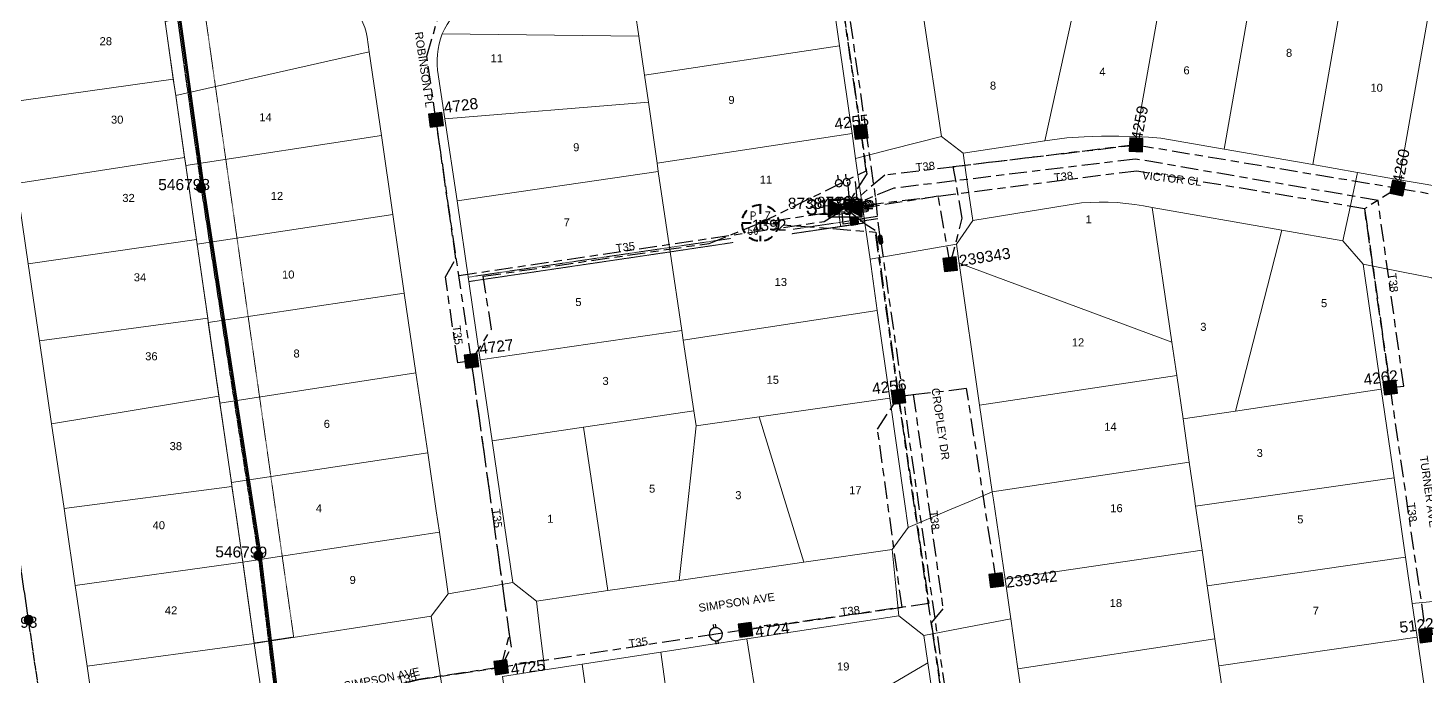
# Model space of a CAD drawing. Header units: metres. Extents: x 311460 to 313373, y 6261260 to 6263889.
# Drawn here: x 312543.7 to 312857.9, y 6262129.1 to 6262274.9 of the extents above; entities that cross this region are included whole.
import ezdxf
from ezdxf.enums import TextEntityAlignment as Align

# ---------------------------------------------------------------- set-up
doc = ezdxf.new("R2010")
doc.units = ezdxf.units.M
for name, pattern in [('Cable Exist OH', [1, 1, 0]), ('Cable Exist UG', [8.2, 4, -1.2, 1.8, -1.2]), ('Dash', [5, 3, -2]), ('HIDDEN', [0.375, 0.25, -0.125]), ('HIDDEN2', [0.1875, 0.125, -0.0625])]:
    doc.linetypes.add(name, pattern=pattern)
doc.layers.get('0').update_dxf_attribs({"color": 6})
for name, color, linetype, lineweight in [('Cadastre Land Parcels_SP_EXT', 9, 'Continuous', 5), ('Cadastre Other Property_SP_EXT', 9, 'HIDDEN', 5), ('Cadastre Roads_SP_EXT', 9, 'Continuous', 5)]:
    doc.layers.add(name, color=color, linetype=linetype, lineweight=lineweight)
for name, color, linetype in [('Equip_HV_EXT', 7, 'Continuous'), ('Equip_LV_EXT', 7, 'Continuous'), ('Equip_SL_EXT', 7, 'Continuous'), ('Mains_HV_EXT', 7, 'Continuous'), ('Mains_LV_EXT', 7, 'Continuous'), ('Mains_SL_EXT', 7, 'Continuous'), ('Mains_TR_EXT', 7, 'Continuous'), ('Sub_SP_EXT', 7, 'Continuous'), ('SupportsOH_SP_TR_HV_LV_SL_EXT', 7, 'Continuous'), ('SupportsUG_SP_LV_SL_EXT', 7, 'Continuous')]:
    doc.layers.add(name, color=color, linetype=linetype)
doc.layers.get('0').freeze()
doc.styles.add('COLUMN_LABEL', font='arial.ttf')
doc.styles.add('IESYMBOL1', font='isocp.shx')
doc.styles.add('POLE_LABEL', font='arial.ttf')
doc.styles.add('SLCP_LABEL', font='arial.ttf', dxfattribs={"height": 3.5})
doc.styles.get("Standard").update_dxf_attribs({"font": 'arial.ttf'})
doc.styles.add('SWITCH_LABEL', font='arial.ttf', dxfattribs={"height": 2.5})
doc.linetypes.add('Cable E OH', pattern='A,9.4,["E",Standard,S=1.7,R=0,X=0,Y=-1],0', length=9.4)
doc.linetypes.add('Cable P UG', pattern='A,6,-0.5,["P",Standard,S=1.7,R=0,X=0.5,Y=-1],-2.9', length=9.4)

# ---------------------------------------------------------------- blocks, each defined once
blk = doc.blocks.new('SUB_PADMOUNT_EXT')
for points in [[(0, 0), (-3.84, 1.92), (-3.84, -1.92)], [(0, 0), (3.84, 1.92), (3.84, -1.92)]]:
    blk.add_hatch(color=256).paths.add_polyline_path(points)
for p, q in [((3.84, 1.92), (-3.84, -1.92)), ((-3.84, 1.92), (3.84, -1.92))]:
    blk.add_line(p, q)
blk.add_lwpolyline([(-3.84, -1.92), (3.84, -1.92), (3.84, 1.92), (-3.84, 1.92)], close=True)
for tag, height, flags, p in [('ASSET_NUM', 3.5, 8, (2, 2)), ('STREET_CODE', 0.2, 9, (1.5, 0)), ('CONSTRUCTED_VOLTAGE', 0.2, 9, (1.5, -0.2)), ('OPERATING_VOLTAGE', 0.2, 9, (1.5, -0.6)), ('ORIENTATION', 0.2, 9, (1.5, -0.8)), ('OWNED_BY', 0.2, 9, (1.5, -1)), ('OPERATED_BY', 0.2, 9, (1.5, -1.2)), ('SECONDARY_VOLTAGE', 0.2, 9, (1.5, -1.6)), ('STATE', 0.2, 9, (1.5, -1.8)), ('SUBSTATION_TYPE', 0.2, 9, (1.5, -2.2)), ('STREETNAME', 0.2, 9, (1.5, -3)), ('SUBURB', 0.2, 9, (1.5, -3.2)), ('NO_PHASES', 0.2, 9, (1.5, -0.4)), ('MAINTAINED_BY', 0.2, 9, (1.5, -1.4)), ('PARENT', 0.2, 9, (1.5, -2)), ('USAGE', 0.2, 9, (1.5, -2.4)), ('LEGEND', 0.2, 9, (1.5, -2.6)), ('LOCATION', 0.2, 9, (1.5, -2.8)), ('Z', 0.2, 1, (1.5, -3.6)), ('NOTES', 0.2, 9, (1.5, -3.4))]:
    blk.add_attdef(tag, text='', height=height, dxfattribs=dict(flags=flags)).set_placement(p, align=Align.MIDDLE_LEFT)
blk = doc.blocks.new('COLUMN_EXT')
blk.add_hatch(color=256).paths.add_polyline_path([(-1.49, 1.48), (-1.49, -1.49), (1.48, -1.49), (1.48, 1.48)])
blk.add_lwpolyline([(-1.49, -1.49), (1.48, -1.49), (1.48, 1.48), (-1.49, 1.48)], close=True)
for tag, height, style, flags, p in [('ASSET_NUM', 2.5, 'COLUMN_LABEL', 8, (2, 2)), ('STRUCTURE_PLANT_NUMBER', 0.2, 'POLE_LABEL', 9, (1.81, 0.03)), ('STREET_CODE', 0.2, 'COLUMN_LABEL', 9, (1.81, -0.2))]:
    blk.add_attdef(tag, text='', height=height, dxfattribs=dict(style=style, flags=flags)).set_placement(p, align=Align.MIDDLE_LEFT)
at = {"flags": 1}
blk.add_attdef('Z', (1.81, -2.35), '', height=0.2, dxfattribs=at)
at = {"flags": 9}
for tag, p in [('COLUMN_TYPE', (1.81, -0.4)), ('OWNED_BY', (1.81, -0.6)), ('STATE', (1.81, -0.8)), ('USAGE', (1.81, -1)), ('STREETNAME', (1.81, -1.6)), ('SUBURB', (1.81, -1.8)), ('LEGEND', (1.81, -1.2)), ('LOCATION', (1.81, -1.4)), ('NOTES', (1.81, -2))]:
    blk.add_attdef(tag, text='', height=0.2, dxfattribs=at).set_placement(p, align=Align.MIDDLE_LEFT)
blk = doc.blocks.new('POLE_EXT')
blk.add_hatch(color=256).paths.add_polyline_path([(-1, 0, 1), (1, 0, 1)])
blk.add_lwpolyline([(-1, 0, 1), (1, 0, 1)], format="xyb", close=True)
for tag, height, flags, p in [('pNumber', 2.5, 8, (-17.84, 2.07)), ('OWNED_BY', 0.2, 9, (1.35, -0.4)), ('SPECIAL_USE', 0.2, 9, (1.35, -0.8)), ('STATE', 0.2, 9, (1.35, -1)), ('cLV', 0.2, 9, (1.35, -1.4)), ('hDepth', 0.2, 9, (1.35, -1.6)), ('hDia', 0.2, 9, (1.35, -1.8)), ('cHV', 0.2, 9, (1.35, -2)), ('PARENT', 0.2, 9, (1.35, -0.6)), ('USAGE', 0.2, 9, (1.35, -1.2)), ('LBRACKET', 0.2, 9, (1.35, -2.2)), ('LExisting', 0.2, 9, (1.35, -2.4)), ('LANTNUMBER', 0.2, 9, (1.35, -2.6)), ('LOther', 0.2, 9, (1.35, -2.8)), ('LRemove', 0.2, 9, (1.35, -3)), ('LEGEND', 0.2, 9, (1.35, -3.2)), ('cLinedev', 0.2, 9, (1.35, -3.4)), ('pExisting', 0.2, 9, (1.35, -3.8)), ('pFooting', 0.2, 9, (1.35, -4.4)), ('pNew', 0.2, 9, (1.35, -4.6)), ('pRelocate', 0.2, 9, (1.35, -5)), ('pRemove', 0.2, 9, (1.35, -5.2)), ('pReplace', 0.2, 9, (1.35, -5.4)), ('pStay', 0.2, 9, (1.35, -5.6)), ('pType', 0.2, 9, (1.35, -5.8)), ('cspan', 0.2, 9, (1.35, -6)), ('STREETNAME', 0.2, 9, (1.35, -6.2)), ('LOCATION', 0.2, 9, (1.35, -3.6)), ('PFNUMBER', 0.2, 9, (1.35, -4)), ('NEWPFNUMBER', 0.2, 9, (1.35, -4.2)), ('SUBURB', 0.2, 9, (1.35, -6.4)), ('OPERATED_BY', 0.2, 9, (1.36, -7.01)), ('NOTES', 0.2, 9, (1.35, -6.6)), ('MAINTAINED_BY', 0.2, 9, (1.36, -6.81))]:
    blk.add_attdef(tag, text='', height=height, dxfattribs=dict(flags=flags)).set_placement(p, align=Align.MIDDLE_LEFT)
at = {"style": 'POLE_LABEL'}
for tag, height, flags, p in [('ASSET_NUM', 2.5, 8, (2, 2)), ('STRUCTURE_PLANT_NUMBER', 0.2, 9, (1.35, 0.03)), ('STREET_CODE', 0.2, 9, (1.35, -0.2))]:
    blk.add_attdef(tag, text='', height=height, dxfattribs=dict(at, flags=flags)).set_placement(p, align=Align.MIDDLE_LEFT)
at = {"flags": 1}
blk.add_attdef('Z', (1.35, -7.33), '', height=0.2, dxfattribs=at)
blk = doc.blocks.new('HV_STJ_EXT')
h = blk.add_hatch(color=256)
edge = h.paths.add_edge_path()
edge.add_ellipse((-0.59, 0.13), major_axis=(0.226, 0.226), ratio=1, start_angle=45, end_angle=135)
edge.add_line((-0.91, 0.13), (-0.91, -0.13))
edge.add_ellipse((-0.59, -0.13), major_axis=(0.226, 0.226), ratio=1, start_angle=135, end_angle=225)
edge.add_line((-0.59, -0.45), (0.59, -0.45))
edge.add_ellipse((0.59, -0.13), major_axis=(-0.226, 0.226), ratio=1, start_angle=135, end_angle=225)
edge.add_line((0.91, -0.13), (0.91, 0.13))
edge.add_ellipse((0.59, 0.13), major_axis=(-0.226, 0.226), ratio=1, start_angle=225, end_angle=315)
edge.add_line((0.59, 0.45), (-0.59, 0.45))
blk.add_lwpolyline([(-0.91, 0.13), (-0.91, -0.13, 0.414214), (-0.59, -0.45), (0.59, -0.45, 0.414214), (0.91, -0.13), (0.91, 0.13, 0.414214), (0.59, 0.45), (-0.59, 0.45, 0.414214)], format="xyb", close=True)
for tag, flags, p in [('ORIENTATION', 9, (1.5, 0)), ('Z', 1, (1.5, -0.8)), ('USAGE', 9, (1.5, -0.2)), ('LEGEND', 9, (1.5, -0.4)), ('NOTES', 9, (1.5, -0.6))]:
    blk.add_attdef(tag, text='', height=0.2, dxfattribs=dict(flags=flags)).set_placement(p, align=Align.MIDDLE_LEFT)
blk = doc.blocks.new('LV_UG_LINKS_OPEN_EXT')
blk.add_wipeout([(-0.25, 1.47), (-0.43, 1.43), (-0.61, 1.36), (-0.77, 1.28), (-0.93, 1.17), (-1.07, 1.05), (-1.19, 0.9), (-1.29, 0.75), (-1.38, 0.58), (-1.44, 0.4), (-1.48, 0.22), (-1.49, 0.03), (-1.49, -0.16), (-1.45, -0.34), (-1.4, -0.52), (-1.32, -0.69), (-1.23, -0.85), (-1.11, -1), (-0.98, -1.13), (-0.83, -1.24), (-0.66, -1.34), (-0.49, -1.41), (-0.31, -1.46), (-0.13, -1.49), (0.06, -1.49), (0.25, -1.47), (0.43, -1.43), (0.61, -1.36), (0.77, -1.28), (0.93, -1.17), (1.07, -1.05), (1.19, -0.9), (1.29, -0.75), (1.38, -0.58), (1.44, -0.4), (1.48, -0.22), (1.49, -0.03), (1.49, 0.16), (1.45, 0.34), (1.4, 0.52), (1.32, 0.69), (1.23, 0.85), (1.11, 1), (0.98, 1.13), (0.83, 1.24), (0.66, 1.34), (0.49, 1.41), (0.31, 1.46), (0.13, 1.49), (-0.06, 1.49)])
for p, q in [((-0.25, 1.47), (-0.25, 2.22)), ((0.25, 1.47), (0.25, 2.22)), ((-0.25, -1.47), (-0.25, -2.22)), ((0.25, -1.47), (0.25, -2.22))]:
    blk.add_line(p, q)
blk.add_lwpolyline([(0, -1.49, 1), (0, 1.49, 1)], format="xyb", close=True)
at = {"flags": 9}
for tag, p in [('ACTUAL_STATUS', (0, 0)), ('CONSTRUCTED_VOLTAGE', (0, -0.2)), ('OPERATING_VOLTAGE', (0, -0.6)), ('ORIENTATION', (0, -0.8)), ('STATE', (0, -1)), ('SWITCH_TYPE', (0, -1.2)), ('NO_PHASES', (0, -0.4)), ('USAGE', (0, -1.4)), ('NOTES', (0, -1.6))]:
    blk.add_attdef(tag, text='', height=0.2, dxfattribs=at).set_placement(p, align=Align.MIDDLE_LEFT)
at = {"flags": 1}
blk.add_attdef('Z', (0, 0), '', height=0.2, dxfattribs=at)
blk = doc.blocks.new('LV_UG_DFUSE_CLOSED_EXT')
for points in [[(1, 0), (0, 0)], [(5.04, 0.73), (2.16, -0.72)], [(5.05, -0.71), (2.16, 0.72)], [(6.2, 0.01), (7.2, 0.01)]]:
    blk.add_lwpolyline(points)
for centre in [(1.8, 0), (5.4, 0.01)]:
    blk.add_circle(centre, 0.8)
at = {"flags": 9}
for tag, p in [('ACTUAL_STATUS', (0, 0)), ('CONSTRUCTED_VOLTAGE', (0, -0.2)), ('OPERATING_VOLTAGE', (0, -0.6)), ('ORIENTATION', (0, -0.8)), ('STATE', (0, -1)), ('SWITCH_TYPE', (0, -1.2)), ('NO_PHASES', (0, -0.4)), ('USAGE', (0, -1.4)), ('NOTES', (0, -1.6))]:
    blk.add_attdef(tag, text='', height=0.2, dxfattribs=at).set_placement(p, align=Align.MIDDLE_LEFT)
at = {"flags": 1}
blk.add_attdef('Z', (0, 0), '', height=0.2, dxfattribs=at)
blk = doc.blocks.new('SWG_HOLEC_SU_EXT')
blk.add_line((1.8, -2), (5.8, -2))
for points in [[(1, 0), (0, 0)], [(6.6, 0), (7.6, 0)]]:
    blk.add_lwpolyline(points)
for points in [[(1.8, -0.8, 1), (1.8, 0.8, 1)], [(5.8, -0.8, 1), (5.8, 0.8, 1)]]:
    blk.add_lwpolyline(points, format="xyb", close=True)
at = {"style": 'SWITCH_LABEL', "flags": 8}
blk.add_attdef('ASSET_NUM', text='', height=2.5, rotation=179.9544, dxfattribs=at).set_placement((-2.4, 0), align=Align.MIDDLE_LEFT)
at = {"flags": 1}
blk.add_attdef('Z', (0, 0), '', height=0.2, dxfattribs=at)
at = {"flags": 9}
for tag, p in [('ACTUAL_STATUS', (0, -0.4)), ('CONSTRUCTED_VOLTAGE', (0, -0.6)), ('OPERATING_VOLTAGE', (0, -1)), ('ORIENTATION', (0, -1.2)), ('OWNED_BY', (0, -1.4)), ('STATE', (0, -1.8)), ('SWITCH_TYPE', (0, -2)), ('STREETNAME', (0, -2.6)), ('SUBURB', (0, -2.8)), ('NO_PHASES', (0, -0.8)), ('PARENT', (0, -1.6)), ('USAGE', (0, -2.2)), ('LOCATION', (0, -2.4)), ('NOTES', (0, -3))]:
    blk.add_attdef(tag, text='', height=0.2, dxfattribs=at).set_placement(p, align=Align.MIDDLE_LEFT)
at = {"style": 'SWITCH_LABEL', "flags": 9}
blk.add_attdef('STREET_CODE', text='', height=0.2, dxfattribs=at).set_placement((0, -0.2), align=Align.MIDDLE_LEFT)
blk = doc.blocks.new('SLCP_ZELL_EXT')
blk.add_wipeout([(-0.24, 7.5), (-0.71, 7.47), (-1.17, 7.41), (-1.64, 7.32), (-2.09, 7.21), (-2.54, 7.06), (-2.98, 6.89), (-3.41, 6.69), (-3.82, 6.46), (-4.22, 6.21), (-4.6, 5.93), (-4.96, 5.63), (-5.31, 5.31), (-5.63, 4.96), (-5.93, 4.6), (-6.21, 4.22), (-6.46, 3.82), (-6.69, 3.41), (-6.89, 2.98), (-7.06, 2.54), (-7.21, 2.09), (-7.32, 1.64), (-7.41, 1.17), (-7.47, 0.71), (-7.5, 0.24), (-7.5, -0.24), (-7.47, -0.71), (-7.41, -1.17), (-7.32, -1.64), (-7.21, -2.09), (-7.06, -2.54), (-6.89, -2.98), (-6.69, -3.41), (-6.46, -3.82), (-6.21, -4.22), (-5.93, -4.6), (-5.63, -4.96), (-5.31, -5.31), (-4.96, -5.63), (-4.6, -5.93), (-4.22, -6.21), (-3.82, -6.46), (-3.41, -6.69), (-2.98, -6.89), (-2.54, -7.06), (-2.09, -7.21), (-1.64, -7.32), (-1.17, -7.41), (-0.71, -7.47), (-0.24, -7.5), (0.24, -7.5), (0.71, -7.47), (1.17, -7.41), (1.64, -7.32), (2.09, -7.21), (2.54, -7.06), (2.98, -6.89), (3.41, -6.69), (3.82, -6.46), (4.22, -6.21), (4.6, -5.93), (4.96, -5.63), (5.31, -5.31), (5.63, -4.96), (5.93, -4.6), (6.21, -4.22), (6.46, -3.82), (6.69, -3.41), (6.89, -2.98), (7.06, -2.54), (7.21, -2.09), (7.32, -1.64), (7.41, -1.17), (7.47, -0.71), (7.5, -0.24), (7.5, 0.24), (7.47, 0.71), (7.41, 1.17), (7.32, 1.64), (7.21, 2.09), (7.06, 2.54), (6.89, 2.98), (6.69, 3.41), (6.46, 3.82), (6.21, 4.22), (5.93, 4.6), (5.63, 4.96), (5.31, 5.31), (4.96, 5.63), (4.6, 5.93), (4.22, 6.21), (3.82, 6.46), (3.41, 6.69), (2.98, 6.89), (2.54, 7.06), (2.09, 7.21), (1.64, 7.32), (1.17, 7.41), (0.71, 7.47), (0.24, 7.5)])
at = {"linetype": 'Dash', "lineweight": 40, "ltscale": 0.7}
for p, q in [((0, 4.11), (0, -4.11)), ((-4.11, 0), (4.11, 0))]:
    blk.add_line(p, q, dxfattribs=at)
blk.add_circle((0, 0), 4.11, dxfattribs=at)
at = {"lineweight": 40, "style": 'IESYMBOL1'}
for s, p in [('P', (-1.6, 0)), ('Z', (1.7, 0)), ('60', (-1.61, -3.31))]:
    blk.add_text(s, height=2, dxfattribs=at).set_placement(p, align=Align.BOTTOM_CENTER)
at = {"style": 'SLCP_LABEL'}
for tag, height, flags, p in [('ASSET_NUM', 2.5, 8, (2, 2)), ('STREET_CODE', 0.2, 9, (0, -0.2))]:
    blk.add_attdef(tag, text='', height=height, dxfattribs=dict(at, flags=flags)).set_placement(p, align=Align.MIDDLE_LEFT)
at = {"flags": 1}
blk.add_attdef('Z', (0, 0), '', height=0.2, dxfattribs=at)
at = {"flags": 9}
for tag, p in [('CONSTRUCTED_VOLTAGE', (0, -0.4)), ('CONTROL_TYPE', (0, -0.6)), ('OPERATING_VOLTAGE', (0, -1)), ('ORIENTATION', (0, -1.2)), ('OWNED_BY', (0, -1.4)), ('STATE', (0, -2)), ('NO_PHASES', (0, -0.8)), ('USAGE', (0, -1.6)), ('LOCATION', (0, -1.8)), ('NOTES', (0, -2.2))]:
    blk.add_attdef(tag, text='', height=0.2, dxfattribs=at).set_placement(p, align=Align.MIDDLE_LEFT)
blk = doc.blocks.new('CONNECTOR_NODE_EXT')
h = blk.add_hatch(color=256)
edge = h.paths.add_edge_path()
edge.add_arc((0, 0), 0.5, 0, 360)
blk.add_circle((0, 0), 0.5)
at = {"flags": 1}
blk.add_attdef('Z', (0, 0), '', height=0.2, dxfattribs=at)
at = {"flags": 9}
for tag, p in [('CONNECTOR_TYPE', (0, 0)), ('CONSTRUCTED_VOLTAGE', (0, -0.2)), ('OPERATING_VOLTAGE', (0, -0.6)), ('ORIENTATION', (0, -0.8)), ('SUBTYPE', (0, -1)), ('NO_PHASES', (0, -0.4)), ('USAGE', (0, -1.2)), ('NOTES', (0, -1.4))]:
    blk.add_attdef(tag, text='', height=0.2, dxfattribs=at).set_placement(p, align=Align.MIDDLE_LEFT)

msp = doc.modelspace()

# ---------------------------------------------------------------- linework, layer by layer
at = {"layer": 'Cadastre Land Parcels_SP_EXT', "linetype": 'Continuous'}
for points in [[(312800.97, 6262295.66), (312783.23, 6262298.49), (312779.49, 6262281.62), (312772.38, 6262249.52), (312777.36, 6262250.23), (312781.26, 6262250.45), (312785.16, 6262250.58), (312789.06, 6262250.61), (312792.97, 6262250.54), (312800.97, 6262295.66)], [(312679.48, 6262284.27), (312677.71, 6262296.31), (312644.06, 6262291.32), (312644.2, 6262290.18), (312644.25, 6262289.04), (312644.22, 6262287.89), (312644.1, 6262286.76), (312643.89, 6262285.63), (312643.6, 6262284.53), (312643.23, 6262283.45), (312642.77, 6262282.4), (312642.24, 6262281.39), (312641.63, 6262280.42), (312640.95, 6262279.5), (312640.2, 6262278.64), (312639.4, 6262277.72), (312638.66, 6262276.76), (312638, 6262275.74), (312637.41, 6262274.67), (312636.91, 6262273.59), (312681.08, 6262273.11), (312679.48, 6262284.27)], [(312820.62, 6262292.51), (312800.97, 6262295.66), (312792.97, 6262250.54), (312795.72, 6262250.39), (312798.47, 6262250.14), (312812.7, 6262247.69), (312820.62, 6262292.51)], [(312840.51, 6262289.33), (312820.62, 6262292.51), (312812.7, 6262247.69), (312832.71, 6262244.18), (312840.51, 6262289.33)], [(312726.26, 6262270.91), (312723.39, 6262290.85), (312679.48, 6262284.27), (312681.08, 6262273.11), (312682.35, 6262264.33), (312726.26, 6262270.91)], [(312860.12, 6262286.19), (312840.51, 6262289.33), (312832.71, 6262244.18), (312842.73, 6262242.43), (312852.07, 6262240.79), (312860.12, 6262286.19)], [(312872.03, 6262237.38), (312880.32, 6262282.96), (312860.12, 6262286.19), (312852.07, 6262240.79), (312865.08, 6262238.57), (312872.03, 6262237.38)], [(312620.48, 6262269.55), (312620.01, 6262272.84), (312619.78, 6262273.95), (312619.46, 6262275.05), (312619.06, 6262276.11), (312618.57, 6262277.14), (312618, 6262278.12), (312617.36, 6262279.06), (312616.64, 6262279.94), (312615.86, 6262280.76), (312615.3, 6262281.76), (312614.8, 6262282.79), (312614.35, 6262283.85), (312613.98, 6262284.93), (312574.56, 6262276.39), (312576.42, 6262263.43), (312576.96, 6262259.73), (312620.48, 6262269.55)], [(312574.56, 6262276.39), (312573.82, 6262281.47), (312535.9, 6262275.86), (312538.5, 6262258.08), (312576.42, 6262263.43), (312574.56, 6262276.39)], [(312772.38, 6262249.52), (312779.49, 6262281.62), (312745.22, 6262276.92), (312749.15, 6262250.48), (312754.02, 6262246.78), (312772.38, 6262249.52)], [(312683.26, 6262258.21), (312682.35, 6262264.33), (312681.08, 6262273.11), (312636.91, 6262273.59), (312636.51, 6262272.45), (312636.2, 6262271.32), (312635.97, 6262270.16), (312635.82, 6262268.98), (312635.75, 6262267.81), (312635.76, 6262266.63), (312635.86, 6262265.45), (312637.48, 6262254.49), (312683.26, 6262258.21)], [(312729.07, 6262251.16), (312726.26, 6262270.91), (312682.35, 6262264.33), (312683.26, 6262258.21), (312685.26, 6262244.54), (312729.07, 6262251.16)], [(312623.24, 6262250.71), (312620.48, 6262269.55), (312576.96, 6262259.73), (312578.95, 6262245.77), (312579.23, 6262244), (312623.24, 6262250.71)], [(312576.96, 6262259.73), (312576.42, 6262263.43), (312538.5, 6262258.08), (312541.15, 6262239.96), (312578.95, 6262245.77), (312576.96, 6262259.73)], [(312685.48, 6262242.65), (312685.26, 6262244.54), (312683.26, 6262258.21), (312637.48, 6262254.49), (312640.22, 6262236.04), (312685.48, 6262242.65)], [(312688.17, 6262224.54), (312731.95, 6262231), (312729.86, 6262245.59), (312729.07, 6262251.16), (312685.26, 6262244.54), (312685.48, 6262242.65), (312688.17, 6262224.54)], [(312625.8, 6262232.93), (312623.24, 6262250.71), (312579.23, 6262244), (312581.61, 6262227.31), (312581.77, 6262226.25), (312625.8, 6262232.93)], [(312579.23, 6262244), (312578.95, 6262245.77), (312541.15, 6262239.96), (312543.79, 6262221.88), (312581.61, 6262227.31), (312579.23, 6262244)], [(312688.17, 6262224.54), (312685.48, 6262242.65), (312640.22, 6262236.04), (312642.88, 6262217.87), (312688.17, 6262224.54)], [(312796.57, 6262234.57), (312794.6, 6262234.94), (312792.62, 6262235.24), (312790.64, 6262235.47), (312788.64, 6262235.63), (312786.64, 6262235.72), (312784.64, 6262235.74), (312782.64, 6262235.68), (312780.64, 6262235.56), (312756.21, 6262231.58), (312752.52, 6262226.31), (312753.11, 6262222.03), (312800.97, 6262204.26), (312796.57, 6262234.57)], [(312628.34, 6262215.3), (312625.8, 6262232.93), (312581.77, 6262226.25), (312584.16, 6262209.62), (312584.29, 6262208.7), (312628.34, 6262215.3)], [(312825.68, 6262229.43), (312796.57, 6262234.57), (312800.97, 6262204.26), (312802.07, 6262196.77), (312803.49, 6262186.99), (312815.32, 6262188.71), (312825.68, 6262229.43)], [(312734.74, 6262211.34), (312733.1, 6262222.89), (312731.95, 6262231), (312688.17, 6262224.54), (312690.8, 6262206.85), (312691.1, 6262204.66), (312734.74, 6262211.34)], [(312839.43, 6262227), (312825.68, 6262229.43), (312815.32, 6262188.71), (312848.07, 6262193.65), (312844.03, 6262221.78), (312839.43, 6262227)], [(312546.32, 6262204.57), (312584.16, 6262209.62), (312581.77, 6262226.25), (312581.61, 6262227.31), (312543.79, 6262221.88), (312546.32, 6262204.57)], [(312690.8, 6262206.85), (312688.17, 6262224.54), (312642.88, 6262217.87), (312645.44, 6262200.23), (312690.8, 6262206.85)], [(312800.97, 6262204.26), (312753.11, 6262222.03), (312757.73, 6262190.1), (312802.07, 6262196.77), (312800.97, 6262204.26)], [(312630.97, 6262197.34), (312628.34, 6262215.3), (312584.29, 6262208.7), (312586.68, 6262192.12), (312586.91, 6262190.48), (312630.97, 6262197.34)], [(312737.53, 6262191.61), (312734.74, 6262211.34), (312691.1, 6262204.66), (312693.51, 6262188.79), (312693.98, 6262185.4), (312708.14, 6262187.45), (312737.53, 6262191.61)], [(312584.29, 6262208.7), (312584.16, 6262209.62), (312546.32, 6262204.57), (312549.06, 6262185.85), (312586.68, 6262192.12), (312584.29, 6262208.7)], [(312668.64, 6262185.1), (312693.51, 6262188.79), (312691.1, 6262204.66), (312690.8, 6262206.85), (312645.44, 6262200.23), (312648.09, 6262182.07), (312668.64, 6262185.1)], [(312633.63, 6262179.38), (312630.97, 6262197.34), (312586.91, 6262190.48), (312589.48, 6262172.64), (312633.63, 6262179.38)], [(312803.49, 6262186.99), (312802.07, 6262196.77), (312757.73, 6262190.1), (312760.59, 6262170.55), (312804.9, 6262177.21), (312803.49, 6262186.99)], [(312586.91, 6262190.48), (312586.68, 6262192.12), (312549.06, 6262185.85), (312551.84, 6262166.83), (312589.6, 6262171.78), (312589.48, 6262172.64), (312586.91, 6262190.48)], [(312714.18, 6262167.87), (312718.23, 6262154.72), (312738.08, 6262157.6), (312741.68, 6262162.57), (312740.85, 6262168.39), (312737.53, 6262191.61), (312708.14, 6262187.45), (312714.18, 6262167.87)], [(312850.96, 6262173.71), (312848.07, 6262193.65), (312815.32, 6262188.71), (312803.49, 6262186.99), (312804.9, 6262177.21), (312805.97, 6262169.67), (312806.3, 6262167.35), (312825.23, 6262170.05), (312850.96, 6262173.71)], [(312693.98, 6262185.4), (312693.51, 6262188.79), (312668.64, 6262185.1), (312671.35, 6262167.02), (312674.14, 6262148.34), (312690.19, 6262150.65), (312692.02, 6262167.43), (312693.98, 6262185.4)], [(312671.35, 6262167.02), (312668.64, 6262185.1), (312648.09, 6262182.07), (312650.37, 6262166.61), (312652.8, 6262150.14), (312658.08, 6262145.94), (312674.14, 6262148.34), (312671.35, 6262167.02)], [(312692.02, 6262167.43), (312690.19, 6262150.65), (312718.23, 6262154.72), (312714.18, 6262167.87), (312708.14, 6262187.45), (312693.98, 6262185.4), (312692.02, 6262167.43)], [(312635.55, 6262166.32), (312633.63, 6262179.38), (312589.48, 6262172.64), (312589.6, 6262171.78), (312590.52, 6262165.43), (312592.06, 6262154.77), (312600.76, 6262156.1), (312636.26, 6262161.52), (312635.55, 6262166.32)], [(312760.85, 6262168.78), (312763.47, 6262150.91), (312807.76, 6262157.44), (312806.3, 6262167.35), (312805.97, 6262169.67), (312804.9, 6262177.21), (312760.59, 6262170.55), (312760.85, 6262168.78)], [(312825.23, 6262170.05), (312806.3, 6262167.35), (312807.76, 6262157.44), (312808.94, 6262149.39), (312853.53, 6262155.85), (312851.41, 6262170.56), (312850.96, 6262173.71), (312825.23, 6262170.05)], [(312590.52, 6262165.43), (312589.6, 6262171.78), (312551.84, 6262166.83), (312552.15, 6262164.68), (312554.38, 6262149.48), (312592.06, 6262154.77), (312590.52, 6262165.43)], [(312634.44, 6262142.59), (312638.24, 6262147.66), (312636.26, 6262161.52), (312600.76, 6262156.1), (312592.06, 6262154.77), (312594.61, 6262136.44), (312634.44, 6262142.59)], [(312766.37, 6262130.74), (312810.65, 6262137.5), (312808.94, 6262149.39), (312807.76, 6262157.44), (312763.47, 6262150.91), (312764.75, 6262141.99), (312766.37, 6262130.74)], [(312594.61, 6262136.44), (312592.06, 6262154.77), (312554.38, 6262149.48), (312557.03, 6262131.34), (312594.61, 6262136.44)], [(312856.15, 6262137.9), (312855.04, 6262145.46), (312853.53, 6262155.85), (312808.94, 6262149.39), (312810.65, 6262137.5), (312811.56, 6262131.4), (312856.15, 6262137.9)], [(312709.68, 6262110.63), (312746.11, 6262132.07), (312745.19, 6262138.27), (312739.6, 6262142.66), (312705.41, 6262137.49), (312708, 6262121.18), (312709.68, 6262110.63)], [(312858.6, 6262120.73), (312856.15, 6262137.9), (312811.56, 6262131.4), (312813.55, 6262117.55), (312814.01, 6262114.36), (312858.6, 6262120.73)], [(312597.23, 6262118.39), (312597.19, 6262118.66), (312594.61, 6262136.44), (312557.03, 6262131.34), (312559.62, 6262113.65), (312597.23, 6262118.39)], [(312709.68, 6262110.63), (312708, 6262121.18), (312705.41, 6262137.49), (312686.05, 6262134.51), (312687.9, 6262120.79), (312691.41, 6262094.8), (312705.87, 6262096.92), (312704.36, 6262107.52), (312709.68, 6262110.63)], [(312769.16, 6262111.39), (312813.55, 6262117.55), (312811.56, 6262131.4), (312810.65, 6262137.5), (312766.37, 6262130.74), (312769.16, 6262111.39)], [(312674.05, 6262092.27), (312668.39, 6262131.77), (312659.98, 6262130.49), (312650.46, 6262129.04), (312656.18, 6262089.71), (312667.4, 6262091.34), (312674.05, 6262092.27)], [(312691.41, 6262094.8), (312687.9, 6262120.79), (312686.05, 6262134.51), (312668.39, 6262131.77), (312674.05, 6262092.27), (312683.64, 6262093.65), (312691.41, 6262094.8)], [(312750.27, 6262103.36), (312746.11, 6262132.07), (312709.68, 6262110.63), (312704.36, 6262107.52), (312705.87, 6262096.92), (312750.27, 6262103.36)]]:
    msp.add_lwpolyline(points, close=True, dxfattribs=at)
at = {"layer": 'Cadastre Other Property_SP_EXT', "linetype": 'HIDDEN2'}
for points in [[(312557.31, 6262396.07), (312562.81, 6262357.91), (312568.62, 6262317.75), (312571.15, 6262300.04), (312571.65, 6262296.77), (312573.82, 6262281.56), (312574.56, 6262276.48), (312576.41, 6262263.52), (312576.96, 6262259.82), (312578.95, 6262245.86), (312579.23, 6262244.09), (312581.61, 6262227.4), (312581.77, 6262226.34), (312584.16, 6262209.71), (312584.29, 6262208.79), (312589.48, 6262172.73), (312592.06, 6262154.86), (312594.61, 6262136.54), (312603.49, 6262137.9), (312567.15, 6262393.76), (312557.31, 6262396.07)], [(312726.5, 6262230.29), (312731.95, 6262231.09), (312731.56, 6262233.81), (312726.12, 6262233.01), (312726.5, 6262230.29)], [(312688.02, 6262225.54), (312688.17, 6262224.55), (312731.95, 6262231.09), (312731.82, 6262232), (312688.02, 6262225.54)], [(312642.88, 6262217.87), (312688.17, 6262224.55), (312688.02, 6262225.54), (312642.73, 6262218.86), (312642.88, 6262217.87)]]:
    msp.add_lwpolyline(points, close=True, dxfattribs=at)
at = {"layer": 'Cadastre Roads_SP_EXT', "linetype": 'Continuous'}
for points in [[(312723.39, 6262290.85), (312726.26, 6262270.91), (312729.07, 6262251.16), (312729.86, 6262245.59), (312737.95, 6262247.64), (312749.15, 6262250.48), (312745.22, 6262276.92)], [(312619.46, 6262275.05), (312619.78, 6262273.95), (312620.01, 6262272.84), (312620.48, 6262269.55), (312623.24, 6262250.71), (312625.8, 6262232.93), (312628.34, 6262215.3), (312630.97, 6262197.34), (312633.63, 6262179.38), (312635.55, 6262166.32), (312636.26, 6262161.52), (312638.24, 6262147.66), (312644.32, 6262148.7), (312652.8, 6262150.14), (312650.37, 6262166.61), (312648.09, 6262182.07), (312645.44, 6262200.23), (312642.88, 6262217.87), (312640.22, 6262236.04), (312637.48, 6262254.49), (312635.86, 6262265.45), (312635.76, 6262266.63), (312635.75, 6262267.81), (312635.82, 6262268.98), (312635.97, 6262270.16), (312636.2, 6262271.32), (312636.51, 6262272.45), (312636.91, 6262273.59), (312637.41, 6262274.67), (312638, 6262275.74)], [(312559.62, 6262113.65), (312557.03, 6262131.34), (312554.38, 6262149.48), (312552.15, 6262164.68), (312551.84, 6262166.83), (312549.06, 6262185.85), (312546.32, 6262204.57), (312543.79, 6262221.88), (312541.15, 6262239.96)]]:
    msp.add_lwpolyline(points, dxfattribs=at)
for points in [[(312792.97, 6262250.54), (312789.06, 6262250.61), (312785.16, 6262250.58), (312781.26, 6262250.45), (312777.36, 6262250.23), (312772.38, 6262249.52), (312754.02, 6262246.78), (312755.12, 6262239.2), (312756.21, 6262231.58), (312780.64, 6262235.56), (312782.64, 6262235.68), (312784.64, 6262235.74), (312786.64, 6262235.72), (312788.64, 6262235.63), (312790.64, 6262235.47), (312792.62, 6262235.24), (312794.6, 6262234.94), (312796.57, 6262234.57), (312825.68, 6262229.43), (312839.43, 6262227), (312841.06, 6262234.62), (312842.73, 6262242.43), (312832.71, 6262244.18), (312812.7, 6262247.69), (312798.47, 6262250.14), (312795.72, 6262250.39), (312792.97, 6262250.54)], [(312753.11, 6262222.03), (312752.52, 6262226.31), (312744.41, 6262224.88), (312733.1, 6262222.89), (312734.74, 6262211.34), (312737.53, 6262191.61), (312740.85, 6262168.39), (312741.68, 6262162.57), (312750.42, 6262166.26), (312756.18, 6262168.69), (312760.59, 6262170.55), (312757.73, 6262190.1), (312753.11, 6262222.03)], [(312859.5, 6262218.71), (312853.02, 6262220), (312844.03, 6262221.78), (312848.07, 6262193.65), (312850.96, 6262173.71), (312851.41, 6262170.56), (312853.53, 6262155.85), (312855.04, 6262145.46), (312863.6, 6262146.24), (312869.7, 6262146.79), (312866.26, 6262170.85), (312865.2, 6262178.33), (312859.5, 6262218.71)], [(312739.6, 6262142.66), (312738.84, 6262150.12), (312738.08, 6262157.6), (312718.23, 6262154.72), (312690.19, 6262150.65), (312674.14, 6262148.34), (312658.08, 6262145.94), (312659.03, 6262138.24), (312659.98, 6262130.49), (312668.39, 6262131.77), (312686.05, 6262134.51), (312705.41, 6262137.49), (312739.6, 6262142.66)], [(312636.78, 6262126.97), (312635.61, 6262134.81), (312634.44, 6262142.59), (312594.61, 6262136.44), (312597.19, 6262118.66), (312597.23, 6262118.39), (312597.4, 6262117.67), (312600.99, 6262118.54), (312606.02, 6262119.79), (312631.48, 6262126.14), (312632.91, 6262126.38), (312636.78, 6262126.97)], [(312766.37, 6262130.74), (312764.75, 6262141.99), (312753.36, 6262139.82), (312745.19, 6262138.27), (312746.11, 6262132.07), (312750.27, 6262103.36), (312753.17, 6262083.21), (312756.03, 6262063.67), (312758.95, 6262043.42), (312761.82, 6262023.55), (312764.71, 6262003.73), (312769.79, 6261968.8), (312777.83, 6261972.48), (312788.66, 6261977.43), (312786.1, 6261995.1), (312783.48, 6262012.97), (312780.69, 6262032.1), (312777.83, 6262051.64), (312774.92, 6262071.51), (312772.05, 6262091.36), (312769.16, 6262111.39), (312766.37, 6262130.74)]]:
    msp.add_lwpolyline(points, close=True, dxfattribs=at)
at = {"layer": 'Mains_HV_EXT', "linetype": 'Cable P UG'}
msp.add_lwpolyline([(312561.21, 6262397.21), (312572.16, 6262316.9), (312582.97, 6262239), (312595.81, 6262156.27), (312605.8, 6262073.71), (312617.17, 6261993.28), (312629.79, 6261914.24), (312642.01, 6261831.2), (312649.66, 6261752.61), (312654.97, 6261699.69), (312664.4, 6261605.18), (312670.98, 6261528.11), (312681.52, 6261426.01), (312691.82, 6261339.74), (312699.26, 6261260.43)], dxfattribs=at)
at = {"layer": 'Mains_HV_EXT', "linetype": 'Cable Exist UG'}
for points in [[(312886.49, 6262328.61), (312769.33, 6262349.12), (312725.39, 6262357.55), (312724.35, 6262351.8), (312722.74, 6262340.24), (312722.23, 6262329.67), (312722.82, 6262317), (312734.31, 6262236.69), (312734.75, 6262232.53), (312729.48, 6262231.75)], [(312729.62, 6262231.15), (312727.07, 6262230.76), (312726.73, 6262234.22), (312727.52, 6262234.38)], [(312729.48, 6262231.75), (312728.63, 6262231.61), (312728.38, 6262234.42), (312727.52, 6262234.38)], [(312735.46, 6262227.3), (312734.86, 6262231.96), (312729.62, 6262231.15)], [(312735.46, 6262227.3), (312750.58, 6262121.67), (312752.77, 6262106.34), (312792.43, 6261834.31), (312785.77, 6261831.39)]]:
    msp.add_lwpolyline(points, dxfattribs=at)
at = {"layer": 'Mains_HV_EXT', "linetype": 'Cable Exist OH'}
msp.add_lwpolyline([(312571.87, 6262316.86), (312582.67, 6262238.96), (312595.52, 6262156.23), (312605.5, 6262073.67), (312616.87, 6261993.23), (312629.49, 6261914.19), (312641.71, 6261831.16), (312649.36, 6261752.58)], dxfattribs=at)
at = {"layer": 'Mains_LV_EXT', "linetype": 'Cable Exist UG'}
for points in [[(312722.47, 6262311.48), (312731.05, 6262251.53)], [(312635.49, 6262254.28), (312633.43, 6262268.61), (312635.97, 6262277.19), (312641.12, 6262283.83), (312641.55, 6262292.38), (312636.26, 6262299.67), (312628.08, 6262302.5)], [(312643.46, 6262200.03), (312640.41, 6262199.59), (312637.6, 6262218.9), (312639.96, 6262222.97), (312635.49, 6262254.28)], [(312731.05, 6262251.53), (312732.35, 6262242.14), (312727.52, 6262234.38)], [(312792.93, 6262248.63), (312736.46, 6262241.81), (312727.52, 6262234.38)], [(312792.93, 6262248.63), (312851.73, 6262238.91)], [(312850.05, 6262194.03), (312853.11, 6262194.37), (312847.33, 6262236.12), (312792.81, 6262245.43), (312738.44, 6262238.86), (312730.56, 6262235.65), (312730.68, 6262234.78)], [(312850.05, 6262194.03), (312844.32, 6262234.26), (312793.09, 6262242.74), (312730.68, 6262234.78)], [(312851.73, 6262238.91), (312918.56, 6262227.38), (312925.49, 6262222.87)], [(312730.68, 6262234.78), (312727.52, 6262234.38)], [(312739.51, 6262191.98), (312734.26, 6262229.36), (312732.21, 6262230.63), (312727.52, 6262234.38)], [(312650.15, 6262131.11), (312652.44, 6262135.59), (312643.46, 6262200.03)], [(312739.51, 6262191.98), (312746.32, 6262145.45), (312705.1, 6262139.55)], [(312739.51, 6262191.98), (312742.83, 6262192.46), (312749.5, 6262144.25), (312746.88, 6262141.18), (312752.24, 6262103.73)], [(312850.05, 6262194.03), (312858.12, 6262138.28)], [(312650.15, 6262131.11), (312631.64, 6262128.37), (312605.35, 6262121.78)]]:
    msp.add_lwpolyline(points, dxfattribs=at)
at = {"layer": 'Mains_LV_EXT', "linetype": 'Cable Exist OH'}
for points in [[(312543.87, 6262141.73), (312538.65, 6262177.21)], [(312549.85, 6262100.96), (312543.87, 6262141.73)]]:
    msp.add_lwpolyline(points, dxfattribs=at)
at = {"layer": 'Mains_SL_EXT', "linetype": 'Cable Exist UG'}
for points in [[(312731.05, 6262251.53), (312722.47, 6262311.48)], [(312635.49, 6262254.28), (312633.43, 6262268.61), (312635.97, 6262277.19), (312641.12, 6262283.83), (312641.55, 6262292.38), (312636.26, 6262299.67), (312628.08, 6262302.5)], [(312643.46, 6262200.03), (312635.49, 6262254.28)], [(312751.14, 6262221.78), (312753.85, 6262232.17), (312751.82, 6262243.73), (312792.93, 6262248.63)], [(312792.93, 6262248.63), (312851.73, 6262238.91)], [(312851.73, 6262238.91), (312844.32, 6262234.26), (312850.05, 6262194.03)], [(312851.73, 6262238.91), (312918.35, 6262227.42), (312925.49, 6262222.87)], [(312650.15, 6262131.11), (312652.04, 6262138.48), (312643.46, 6262200.03)], [(312705.1, 6262139.55), (312740.29, 6262144.59), (312734.8, 6262184.65), (312739.51, 6262191.98)], [(312761.49, 6262150.7), (312754.82, 6262193.78), (312739.51, 6262191.98)], [(312752.24, 6262103.73), (312750.56, 6262115.47), (312748.97, 6262126.59), (312739.51, 6262191.98)], [(312850.05, 6262194.03), (312858.12, 6262138.28)], [(312605.35, 6262121.78), (312631.64, 6262128.37), (312650.15, 6262131.11)]]:
    msp.add_lwpolyline(points, dxfattribs=at)
at = {"layer": 'Mains_SL_EXT', "linetype": 'Cable Exist OH'}
msp.add_lwpolyline([(312549.85, 6262100.96), (312543.87, 6262141.73), (312538.65, 6262177.21)], dxfattribs=at)

# ---------------------------------------------------------------- block references
at = {"layer": 'Equip_HV_EXT'}
ref = msp.add_blockref('SWG_HOLEC_SU_EXT', (312726.71, 6262234.23), dxfattribs=dict(at, rotation=96.21367222909538))
ref.add_attrib('ASSET_NUM', '87384', dxfattribs={"layer": '0', "height": 2.5, "style": 'SWITCH_LABEL'}).set_placement((312724.31, 6262235.48), align=Align.MIDDLE_RIGHT)
ref = msp.add_blockref('SWG_HOLEC_SU_EXT', (312728.37, 6262234.44), dxfattribs=dict(at, rotation=95.33468653345254))
ref.add_attrib('ASSET_NUM', '87382', dxfattribs={"layer": '0', "height": 2.5, "style": 'SWITCH_LABEL'}).set_placement((312725.97, 6262235.69), align=Align.MIDDLE_CENTER)
for p, rotation in [((312729.51, 6262231.76), 8.420815948260316), ((312729.6, 6262231.13), 9.077375814602329), ((312735.46, 6262227.3), 278.1474134261115)]:
    msp.add_blockref('HV_STJ_EXT', p, dxfattribs=dict(at, rotation=rotation))
at = {"layer": 'Equip_LV_EXT'}
for name, p in [('LV_UG_DFUSE_CLOSED_EXT', (312726.57, 6262234.69)), ('LV_UG_DFUSE_CLOSED_EXT', (312726.78, 6262235.05)), ('LV_UG_DFUSE_CLOSED_EXT', (312727.12, 6262235.29)), ('LV_UG_DFUSE_CLOSED_EXT', (312727.52, 6262235.38)), ('CONNECTOR_NODE_EXT', (312730.68, 6262234.78)), ('LV_UG_DFUSE_CLOSED_EXT', (312726.53, 6262234.27))]:
    msp.add_blockref(name, p, dxfattribs=at)
at = {"layer": 'Sub_SP_EXT'}
ref = msp.add_blockref('SUB_PADMOUNT_EXT', (312727.52, 6262234.38), dxfattribs=at)
ref.add_attrib('ASSET_NUM', '3155', dxfattribs={"layer": '0', "height": 3.5}).set_placement((312729.52, 6262234.63), align=Align.MIDDLE_RIGHT)
at = {"layer": 'SupportsOH_SP_TR_HV_LV_SL_EXT'}
ref = msp.add_blockref('POLE_EXT', (312582.67, 6262238.96), dxfattribs=dict(at, rotation=0.5512218448099167))
ref.add_attrib('ASSET_NUM', '546798', dxfattribs={"layer": '0', "height": 2.5, "rotation": 0.1335, "style": 'POLE_LABEL'}).set_placement((312584.67, 6262239.71), align=Align.MIDDLE_RIGHT)
ref = msp.add_blockref('POLE_EXT', (312595.52, 6262156.23), dxfattribs=dict(at, rotation=359.7150854886049))
ref.add_attrib('ASSET_NUM', '546799', dxfattribs={"layer": '0', "height": 2.5, "rotation": 359.4399, "style": 'POLE_LABEL'}).set_placement((312597.52, 6262156.98), align=Align.MIDDLE_RIGHT)
ref = msp.add_blockref('POLE_EXT', (312543.87, 6262141.73), dxfattribs=at)
ref.add_attrib('ASSET_NUM', '546793', dxfattribs={"layer": '0', "height": 2.5, "rotation": 359.906, "style": 'POLE_LABEL'}).set_placement((312545.87, 6262142.48), align=Align.TOP_RIGHT)
at = {"layer": 'SupportsUG_SP_LV_SL_EXT'}
ref = msp.add_blockref('COLUMN_EXT', (312635.49, 6262254.28), dxfattribs=dict(at, rotation=97.17625615349603))
ref.add_attrib('ASSET_NUM', '4728', dxfattribs={"layer": '0', "height": 2.5, "rotation": 7.2853, "style": 'COLUMN_LABEL'}).set_placement((312637.5, 6262255.03), align=Align.BOTTOM_LEFT)
ref = msp.add_blockref('COLUMN_EXT', (312792.93, 6262248.63), dxfattribs=dict(at, rotation=177.7826871429533))
ref.add_attrib('ASSET_NUM', '4259', dxfattribs={"layer": '0', "height": 2.5, "rotation": 78.8684, "style": 'COLUMN_LABEL'}).set_placement((312794.93, 6262249.38), align=Align.BOTTOM_LEFT)
ref = msp.add_blockref('COLUMN_EXT', (312731.05, 6262251.53), dxfattribs=dict(at, rotation=276.979427710982))
ref.add_attrib('ASSET_NUM', '4255', dxfattribs={"layer": '0', "height": 2.5, "rotation": 7.0157, "style": 'COLUMN_LABEL'}).set_placement((312733.05, 6262252.28), align=Align.BOTTOM_RIGHT)
ref = msp.add_blockref('COLUMN_EXT', (312851.73, 6262238.91), dxfattribs=dict(at, rotation=168.8881085204783))
ref.add_attrib('ASSET_NUM', '4260', dxfattribs={"layer": '0', "height": 2.5, "rotation": 78.9963, "style": 'COLUMN_LABEL'}).set_placement((312853.73, 6262239.66), align=Align.BOTTOM_LEFT)
ref = msp.add_blockref('COLUMN_EXT', (312751.14, 6262221.78), dxfattribs=dict(at, rotation=96.7070673812611))
ref.add_attrib('ASSET_NUM', '239343', dxfattribs={"layer": '0', "height": 2.5, "rotation": 8.8706, "style": 'COLUMN_LABEL'}).set_placement((312753.14, 6262222.53), align=Align.MIDDLE_LEFT)
ref = msp.add_blockref('COLUMN_EXT', (312643.46, 6262200.03), dxfattribs=dict(at, rotation=97.0462038285696))
ref.add_attrib('ASSET_NUM', '4727', dxfattribs={"layer": '0', "height": 2.5, "rotation": 7.1546, "style": 'COLUMN_LABEL'}).set_placement((312645.46, 6262200.78), align=Align.BOTTOM_LEFT)
ref = msp.add_blockref('COLUMN_EXT', (312850.05, 6262194.03), dxfattribs=dict(at, rotation=277.0877813056953))
ref.add_attrib('ASSET_NUM', '4262', dxfattribs={"layer": '0', "height": 2.5, "rotation": 7.124, "style": 'COLUMN_LABEL'}).set_placement((312852.05, 6262194.78), align=Align.BOTTOM_RIGHT)
ref = msp.add_blockref('COLUMN_EXT', (312739.51, 6262191.98), dxfattribs=dict(at, rotation=277.000106030645))
ref.add_attrib('ASSET_NUM', '4256', dxfattribs={"layer": '0', "height": 2.5, "rotation": 7.0363, "style": 'COLUMN_LABEL'}).set_placement((312741.51, 6262192.73), align=Align.BOTTOM_RIGHT)
ref = msp.add_blockref('COLUMN_EXT', (312761.49, 6262150.7), dxfattribs=dict(at, rotation=97.13023763852175))
ref.add_attrib('ASSET_NUM', '239342', dxfattribs={"layer": '0', "height": 2.5, "rotation": 7.2761, "style": 'COLUMN_LABEL'}).set_placement((312763.49, 6262151.45), align=Align.TOP_LEFT)
ref = msp.add_blockref('COLUMN_EXT', (312705.1, 6262139.55), dxfattribs=dict(at, rotation=7.496716210014343))
ref.add_attrib('ASSET_NUM', '4724', dxfattribs={"layer": '0', "height": 2.5, "rotation": 7.4967, "style": 'COLUMN_LABEL'}).set_placement((312707.11, 6262140.3), align=Align.TOP_LEFT)
ref = msp.add_blockref('COLUMN_EXT', (312858.12, 6262138.28), dxfattribs=dict(at, rotation=276.98264900703))
ref.add_attrib('ASSET_NUM', '5122', dxfattribs={"layer": '0', "height": 2.5, "rotation": 7.0189, "style": 'COLUMN_LABEL'}).set_placement((312860.12, 6262139.03), align=Align.BOTTOM_RIGHT)
ref = msp.add_blockref('COLUMN_EXT', (312650.15, 6262131.11), dxfattribs=dict(at, rotation=7.556640319730485))
ref.add_attrib('ASSET_NUM', '4725', dxfattribs={"layer": '0', "height": 2.5, "rotation": 7.5566, "style": 'COLUMN_LABEL'}).set_placement((312652.15, 6262131.86), align=Align.TOP_LEFT)

# ---------------------------------------------------------------- texts
at = {"layer": 'Cadastre Land Parcels_SP_EXT'}
for s, p in [('28', (312559.84, 6262271.05)), ('8', (312826.64, 6262268.43)), ('11', (312647.75, 6262267.21)), ('4', (312784.66, 6262264.19)), ('6', (312803.58, 6262264.49)), ('8', (312760.06, 6262261.06)), ('10', (312845.63, 6262260.58)), ('9', (312701.24, 6262257.83)), ('30', (312562.4, 6262253.4)), ('14', (312595.77, 6262253.95)), ('9', (312666.34, 6262247.19)), ('11', (312708.3, 6262239.91)), ('32', (312564.95, 6262235.79)), ('12', (312598.33, 6262236.24)), ('7', (312664.19, 6262230.28)), ('1', (312781.57, 6262230.98)), ('34', (312567.53, 6262217.93)), ('10', (312600.87, 6262218.56)), ('13', (312711.64, 6262216.88)), ('5', (312666.82, 6262212.37)), ('5', (312834.51, 6262212.12)), ('3', (312807.35, 6262206.79)), ('12', (312778.47, 6262203.29)), ('36', (312570.1, 6262200.17)), ('8', (312603.44, 6262200.79)), ('3', (312672.93, 6262194.62)), ('15', (312709.83, 6262194.87)), ('6', (312610.25, 6262184.96)), ('14', (312785.76, 6262184.32)), ('38', (312575.59, 6262179.95)), ('3', (312820.03, 6262178.42)), ('5', (312683.4, 6262170.39)), ('3', (312702.79, 6262168.92)), ('17', (312728.39, 6262170.03)), ('4', (312608.48, 6262165.99)), ('16', (312787.12, 6262165.99)), ('40', (312571.76, 6262162.16)), ('1', (312660.5, 6262163.6)), ('5', (312829.16, 6262163.48)), ('9', (312616.06, 6262149.85)), ('42', (312574.52, 6262143.01)), ('18', (312786.99, 6262144.66)), ('7', (312832.64, 6262142.92)), ('19', (312725.67, 6262130.38))]:
    msp.add_text(s, height=1.8, dxfattribs=at).set_placement(p)
at = {"layer": 'Cadastre Roads_SP_EXT'}
for s, rotation, p in [('ROBINSON PL', 278.3051, (312630.7, 6262273.94)), ('VICTOR CL', 353.4433, (312794.22, 6262240.92)), ('CROPLEY DR', 278.1672, (312746.91, 6262193.8)), ('TURNER AVE', 278.1246, (312856.69, 6262178.5)), ('SIMPSON AVE', 8.4891, (312694.67, 6262143.55)), ('SIMPSON AVE', 10.9721, (312614.97, 6262126.03))]:
    msp.add_text(s, height=1.8, rotation=rotation, dxfattribs=at).set_placement(p)
at = {"layer": 'Mains_LV_EXT'}
for s, rotation, p in [('T38', 5.7708, (312743.46, 6262242.66)), ('T38', 6.158, (312774.55, 6262240.38)), ('T35', 7.3095, (312676.03, 6262224.47)), ('T38', 276.7301, (312849.61, 6262219.68)), ('T35', 277.141, (312639.2, 6262207.89)), ('T35', 276.7928, (312648.11, 6262166.67)), ('T38', 276.7291, (312746.46, 6262166.24)), ('T38', 277.0956, (312853.82, 6262168.01)), ('T38', 7.0319, (312726.62, 6262142.63)), ('T35', 7.6281, (312678.95, 6262135.54)), ('T35', 12.9736, (312627.08, 6262127.23))]:
    msp.add_text(s, height=1.8, rotation=rotation, dxfattribs=at).set_placement(p)

# ---------------------------------------------------------------- next in the draw order: block references
at = {"layer": 'Equip_LV_EXT', "rotation": 187.5556191599315}
msp.add_blockref('LV_UG_LINKS_OPEN_EXT', (312698.41, 6262138.53), dxfattribs=at)

# ---------------------------------------------------------------- next in the draw order: linework, layer by layer
at = {"layer": 'Mains_HV_EXT', "linetype": 'Cable E OH'}
msp.add_lwpolyline([(312561.48, 6262397.44), (312572.46, 6262316.94), (312583.26, 6262239.05), (312596.11, 6262156.31), (312606.09, 6262073.74), (312617.47, 6261993.32), (312630.09, 6261914.29), (312642.31, 6261831.23), (312649.96, 6261752.64), (312655.27, 6261699.72), (312664.7, 6261605.21), (312671.28, 6261528.14), (312681.82, 6261426.04), (312692.12, 6261339.76), (312699.56, 6261260.46)], dxfattribs=at)
at = {"layer": 'Mains_LV_EXT', "linetype": 'Cable Exist UG'}
for points in [[(312698.41, 6262138.53), (312650.15, 6262131.11)], [(312705.1, 6262139.55), (312698.41, 6262138.53)]]:
    msp.add_lwpolyline(points, dxfattribs=at)
at = {"layer": 'Mains_TR_EXT', "linetype": 'Cable Exist OH'}
msp.add_lwpolyline([(312560.94, 6262396.97), (312571.87, 6262316.86), (312582.67, 6262238.96), (312595.52, 6262156.23), (312605.5, 6262073.67), (312616.87, 6261993.23), (312629.49, 6261914.19), (312641.71, 6261831.16), (312649.36, 6261752.58), (312654.67, 6261699.66), (312664.1, 6261605.16), (312670.68, 6261528.09), (312681.22, 6261425.98), (312691.52, 6261339.71), (312698.96, 6261260.41)], dxfattribs=at)

# ---------------------------------------------------------------- next in the draw order: block references
at = {"layer": 'Equip_SL_EXT'}
ref = msp.add_blockref('SLCP_ZELL_EXT', (312708.41, 6262231.07), dxfattribs=at)
ref.add_attrib('ASSET_NUM', '1392', dxfattribs={"layer": '0', "height": 2.5, "style": 'SLCP_LABEL'}).set_placement((312710.41, 6262231.82), align=Align.TOP_CENTER)

# ---------------------------------------------------------------- next in the draw order: linework, layer by layer
at = {"layer": 'Mains_LV_EXT', "linetype": 'Cable Exist UG'}
msp.add_lwpolyline([(312643.46, 6262200.03), (312640.62, 6262219.23), (312722.76, 6262231.39), (312727.52, 6262234.38)], dxfattribs=at)
at = {"layer": 'Mains_SL_EXT', "linetype": 'Cable Exist UG'}
for points in [[(312708.41, 6262231.07), (312732.25, 6262242.82), (312731.05, 6262251.53)], [(312751.14, 6262221.78), (312748.45, 6262237.05), (312731.37, 6262234.4), (312708.41, 6262231.07)], [(312643.46, 6262200.03), (312647.94, 6262207.19), (312646.13, 6262219.07), (312696.95, 6262226.47), (312708.41, 6262231.07)], [(312708.41, 6262231.07), (312734.41, 6262229.01), (312739.51, 6262191.98)]]:
    msp.add_lwpolyline(points, dxfattribs=at)

doc.saveas('drawing.dxf')
